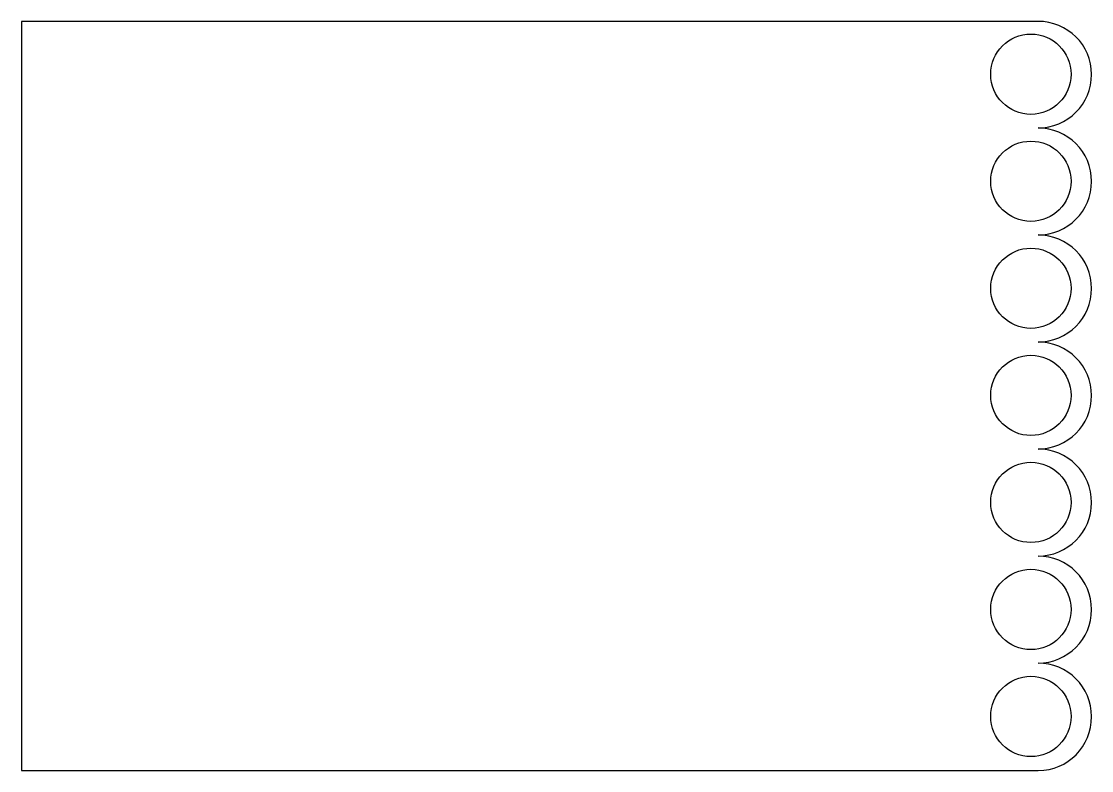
# Model space of a CAD drawing. Header units: centimetres. Extents: x -9.5 to 9.5, y -6.7 to 6.7.
import ezdxf

# ---------------------------------------------------------------- set-up
doc = ezdxf.new("R2010")
doc.units = ezdxf.units.CM
doc.header["$MEASUREMENT"] = 0
doc.layers.add('Camada 1', color=7, linetype='Continuous')

msp = doc.modelspace()

# ---------------------------------------------------------------- linework, layer by layer
at = {"layer": 'Camada 1'}
for points, knots in [([(8.56563, 6.66751), (9.09167, 6.66751), (9.51956, 6.24947), (9.51956, 5.7234), (9.51956, 5.7234), (9.51956, 5.19733), (9.0931, 4.7709), (8.56706, 4.7709), (8.56706, 4.7709), (9.0931, 4.7709), (9.51956, 4.34444), (9.51956, 3.8184), (9.51956, 3.8184), (9.51956, 3.29236), (9.0931, 2.8659), (8.56706, 2.8659), (8.56706, 2.8659), (9.0931, 2.8659), (9.51956, 2.43944), (9.51956, 1.9134), (9.51956, 1.9134), (9.51956, 1.38736), (9.0931, 0.9609), (8.56706, 0.9609), (8.56706, 0.9609), (9.0931, 0.9609), (9.51956, 0.53444), (9.51956, 0.0084), (9.51956, 0.0084), (9.51956, -0.51764), (9.0931, -0.9441), (8.56706, -0.9441), (8.56706, -0.9441), (9.0931, -0.9441), (9.51956, -1.37056), (9.51956, -1.8966), (9.51956, -1.8966), (9.51956, -2.42264), (9.0931, -2.8491), (8.56706, -2.8491), (8.56706, -2.8491), (9.0931, -2.8491), (9.51956, -3.27556), (9.51956, -3.8016), (9.51956, -3.8016), (9.51956, -4.32764), (9.0931, -4.7541), (8.56706, -4.7541), (8.56706, -4.7541), (9.0931, -4.7541), (9.51956, -5.18056), (9.51956, -5.7066), (9.51956, -5.7066), (9.51956, -6.23264), (9.09657, -6.66751), (8.57053, -6.66751), (8.57053, -6.66751), (8.57053, -6.66751), (8.57053, -6.66751), (8.57053, -6.66751), (8.57053, -6.66751), (8.57053, -6.66751), (-9.51956, -6.66751), (-9.51956, -6.66751), (-9.51956, -6.66751), (-9.51956, -6.66751), (-9.51956, 6.66751), (-9.51956, 6.66751), (-9.51956, 6.66751), (-9.51956, 6.66751), (8.56563, 6.66751), (8.56563, 6.66751)], [0, 0, 0, 0, 0.05263158, 0.05263158, 0.05263158, 0.05263158, 0.10526316, 0.10526316, 0.10526316, 0.10526316, 0.15789474, 0.15789474, 0.15789474, 0.15789474, 0.21052632, 0.21052632, 0.21052632, 0.21052632, 0.26315789, 0.26315789, 0.26315789, 0.26315789, 0.31578947, 0.31578947, 0.31578947, 0.31578947, 0.36842105, 0.36842105, 0.36842105, 0.36842105, 0.42105263, 0.42105263, 0.42105263, 0.42105263, 0.47368421, 0.47368421, 0.47368421, 0.47368421, 0.52631579, 0.52631579, 0.52631579, 0.52631579, 0.57894737, 0.57894737, 0.57894737, 0.57894737, 0.63157895, 0.63157895, 0.63157895, 0.63157895, 0.68421053, 0.68421053, 0.68421053, 0.68421053, 0.73684211, 0.73684211, 0.73684211, 0.73684211, 0.78947368, 0.78947368, 0.78947368, 0.78947368, 0.84210526, 0.84210526, 0.84210526, 0.84210526, 0.89473684, 0.89473684, 0.89473684, 0.89473684, 1, 1, 1, 1]), ([(8.43982, 6.44098), (8.04527, 6.44098), (7.72544, 6.12115), (7.72544, 5.7266), (7.72544, 5.7266), (7.72544, 5.33205), (8.04527, 5.01222), (8.43982, 5.01222), (8.43982, 5.01222), (8.83437, 5.01222), (9.1542, 5.33205), (9.1542, 5.7266), (9.1542, 5.7266), (9.1542, 6.12115), (8.83437, 6.44098), (8.43982, 6.44098)], [0, 0, 0, 0, 0.2, 0.2, 0.2, 0.2, 0.4, 0.4, 0.4, 0.4, 0.6, 0.6, 0.6, 0.6, 1, 1, 1, 1]), ([(8.43982, 4.53598), (8.04527, 4.53598), (7.72544, 4.21615), (7.72544, 3.8216), (7.72544, 3.8216), (7.72544, 3.42705), (8.04527, 3.10722), (8.43982, 3.10722), (8.43982, 3.10722), (8.83437, 3.10722), (9.1542, 3.42705), (9.1542, 3.8216), (9.1542, 3.8216), (9.1542, 4.21615), (8.83437, 4.53598), (8.43982, 4.53598)], [0, 0, 0, 0, 0.2, 0.2, 0.2, 0.2, 0.4, 0.4, 0.4, 0.4, 0.6, 0.6, 0.6, 0.6, 1, 1, 1, 1]), ([(8.43982, 2.63098), (8.04527, 2.63098), (7.72544, 2.31115), (7.72544, 1.9166), (7.72544, 1.9166), (7.72544, 1.52205), (8.04527, 1.20222), (8.43982, 1.20222), (8.43982, 1.20222), (8.83437, 1.20222), (9.1542, 1.52205), (9.1542, 1.9166), (9.1542, 1.9166), (9.1542, 2.31115), (8.83437, 2.63098), (8.43982, 2.63098)], [0, 0, 0, 0, 0.2, 0.2, 0.2, 0.2, 0.4, 0.4, 0.4, 0.4, 0.6, 0.6, 0.6, 0.6, 1, 1, 1, 1]), ([(8.43982, 0.72598), (8.04527, 0.72598), (7.72544, 0.40615), (7.72544, 0.0116), (7.72544, 0.0116), (7.72544, -0.38295), (8.04527, -0.70278), (8.43982, -0.70278), (8.43982, -0.70278), (8.83437, -0.70278), (9.1542, -0.38295), (9.1542, 0.0116), (9.1542, 0.0116), (9.1542, 0.40615), (8.83437, 0.72598), (8.43982, 0.72598)], [0, 0, 0, 0, 0.2, 0.2, 0.2, 0.2, 0.4, 0.4, 0.4, 0.4, 0.6, 0.6, 0.6, 0.6, 1, 1, 1, 1]), ([(8.43982, -1.17902), (8.04527, -1.17902), (7.72544, -1.49887), (7.72544, -1.8934), (7.72544, -1.8934), (7.72544, -2.28795), (8.04527, -2.60778), (8.43982, -2.60778), (8.43982, -2.60778), (8.83437, -2.60778), (9.1542, -2.28795), (9.1542, -1.8934), (9.1542, -1.8934), (9.1542, -1.49885), (8.83437, -1.17902), (8.43982, -1.17902)], [0, 0, 0, 0, 0.2, 0.2, 0.2, 0.2, 0.4, 0.4, 0.4, 0.4, 0.6, 0.6, 0.6, 0.6, 1, 1, 1, 1]), ([(8.43982, -3.08402), (8.04527, -3.08402), (7.72544, -3.40387), (7.72544, -3.7984), (7.72544, -3.7984), (7.72544, -4.19295), (8.04527, -4.51278), (8.43982, -4.51278), (8.43982, -4.51278), (8.83437, -4.51278), (9.1542, -4.19295), (9.1542, -3.7984), (9.1542, -3.7984), (9.1542, -3.40385), (8.83437, -3.08402), (8.43982, -3.08402)], [0, 0, 0, 0, 0.2, 0.2, 0.2, 0.2, 0.4, 0.4, 0.4, 0.4, 0.6, 0.6, 0.6, 0.6, 1, 1, 1, 1]), ([(8.43982, -4.98902), (8.04527, -4.98902), (7.72544, -5.30887), (7.72544, -5.7034), (7.72544, -5.7034), (7.72544, -6.09795), (8.04527, -6.41778), (8.43982, -6.41778), (8.43982, -6.41778), (8.83437, -6.41778), (9.1542, -6.09795), (9.1542, -5.7034), (9.1542, -5.7034), (9.1542, -5.30885), (8.83437, -4.98902), (8.43982, -4.98902)], [0, 0, 0, 0, 0.2, 0.2, 0.2, 0.2, 0.4, 0.4, 0.4, 0.4, 0.6, 0.6, 0.6, 0.6, 1, 1, 1, 1])]:
    msp.add_open_spline(points, degree=3, knots=knots, dxfattribs=at)

doc.saveas('drawing.dxf')
